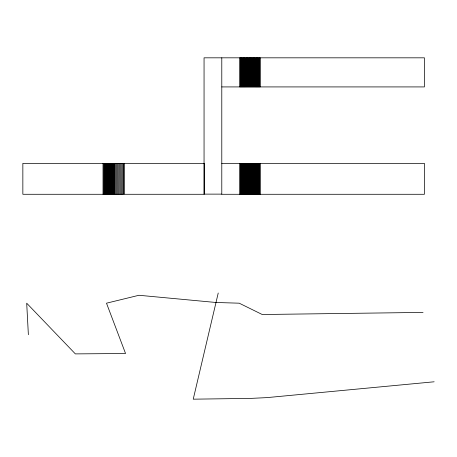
<?xml version="1.0" encoding="UTF-8"?>
<svg xmlns="http://www.w3.org/2000/svg" width="457" height="457" viewBox="0 0 457 457"><rect width="100%" height="100%" fill="white"/><g stroke="black" fill="none" stroke-linecap="round" stroke-linejoin="round"><path stroke-width="0.69" d="M218.229 293.011L193.231 399.178L251.281 398.373L267.054 397.607L434.15 381.789M423.045 312.411L262.244 314.519L239.211 303.191L215.835 302.477L138.957 295.273L106.492 303.191L125.549 353.501L75.354 353.895L26.695 303.191L28.374 334.718M221.788 86.921L424.416 86.921L424.416 57.822L204.056 57.822L204.056 194.128L221.788 194.128M221.788 163.372L424.416 163.372L424.416 194.282L221.788 194.282L221.788 57.822M260.433 57.822L260.433 86.921M260.433 163.372L260.433 194.282M259.422 57.822L259.422 86.921M259.382 57.822L259.382 86.921M257.325 57.822L257.325 86.921M257.325 163.372L257.325 194.282M257.285 57.822L257.285 86.921M257.291 163.372L257.291 194.282M256.28 57.822L256.28 86.921M256.28 163.372L256.28 194.282M256.24 57.822L256.24 86.921M256.24 163.372L256.24 194.282M254.183 57.822L254.183 86.921M254.183 163.372L254.183 194.282M254.143 57.822L254.143 86.921M254.143 163.372L254.143 194.282M253.138 57.822L253.138 86.921M253.138 163.372L253.138 194.282M253.098 57.822L253.098 86.921M253.098 163.372L253.098 194.282M251.042 57.822L251.042 86.921M251.042 163.372L251.042 194.282M251.002 57.822L251.002 86.921M251.002 163.372L251.002 194.282M249.996 57.822L249.996 86.921M249.996 163.372L249.996 194.282M249.956 57.822L249.956 86.921M249.956 163.372L249.956 194.282M247.9 57.822L247.9 86.921M247.9 163.372L247.9 194.282M247.86 57.822L247.86 86.921M247.86 163.372L247.86 194.282M246.849 57.822L246.849 86.921M246.854 163.372L246.854 194.282M246.809 57.822L246.809 86.921M246.814 163.372L246.814 194.282M244.758 57.822L244.758 86.921M244.758 163.372L244.758 194.282M244.718 57.822L244.718 86.921M244.718 163.372L244.718 194.282M243.707 57.822L243.707 86.921M243.707 163.372L243.707 194.282M243.667 57.822L243.667 86.921M243.667 163.372L243.667 194.282M241.616 57.822L241.616 86.921M241.616 163.372L241.616 194.282M241.576 57.822L241.576 86.921M241.576 163.372L241.576 194.282M240.565 57.822L240.565 86.921M240.565 163.372L240.565 194.282M240.525 57.822L240.525 86.921M240.525 163.372L240.525 194.282M239.519 57.822L239.519 86.921M239.519 163.372L239.519 194.282M122.922 163.372L122.882 194.282M121.876 163.372L121.836 194.282M120.785 163.372L120.825 194.282M119.74 163.372L119.78 194.282M118.729 163.372L118.689 194.282M117.643 163.372L117.683 194.282M116.638 163.372L116.598 194.282M115.587 163.372L115.547 194.282M112.445 163.372L112.445 194.282M112.405 163.372L112.405 194.282M111.399 163.372L111.399 194.282M111.359 163.372L111.359 194.282M109.303 163.372L109.303 194.282M109.263 163.372L109.263 194.282M108.258 163.372L108.258 194.282M108.218 163.372L108.218 194.282M106.161 163.372L106.161 194.282M106.121 163.372L106.121 194.282M105.11 163.372L105.11 194.282M105.07 163.372L105.07 194.282M103.019 163.372L103.019 194.282M123.927 163.372L22.85 163.372L22.85 194.282L123.927 194.282L123.927 163.372M204.239 163.372L124.07 163.372L124.07 194.282L204.239 194.282L204.239 163.372M259.422 194.282L259.422 163.372L259.382 194.282M258.376 86.921L258.376 57.822L258.336 86.921M258.376 194.282L258.376 163.372L258.336 194.282M255.235 86.921L255.235 57.822L255.195 86.921M255.235 194.282L255.235 163.372L255.195 194.282M252.087 86.921L252.087 57.822L252.047 86.921M252.093 194.282L252.093 163.372L252.053 194.282M248.945 86.921L248.945 57.822L248.905 86.921M248.945 194.282L248.945 163.372L248.905 194.282M245.803 86.921L245.803 57.822L245.763 86.921M245.803 194.282L245.803 163.372L245.763 194.282M242.661 86.921L242.661 57.822L242.621 86.921M242.661 194.282L242.661 163.372L242.621 194.282M114.541 194.282L114.541 163.372L114.501 194.282M113.49 194.282L113.49 163.372L113.456 194.282M110.348 194.282L110.348 163.372L110.308 194.282M107.206 194.282L107.206 163.372L107.166 194.282M104.065 194.282L104.065 163.372L104.025 194.282"/></g></svg>
